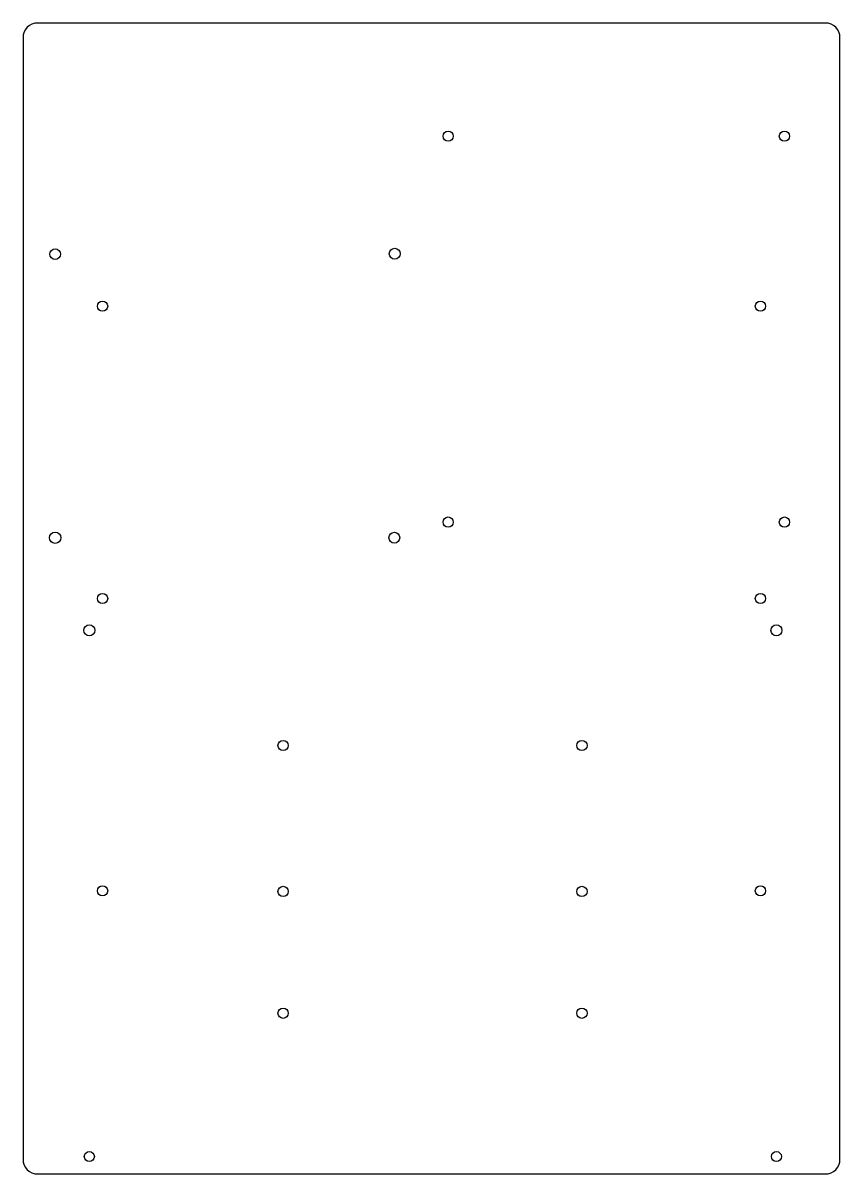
# Model space of a CAD drawing. Header units: millimetres. Extents: x 589 to 1287, y 302 to 1286.
import ezdxf

# ---------------------------------------------------------------- set-up
doc = ezdxf.new("R2010")
doc.units = ezdxf.units.MM
doc.header["$LTSCALE"] = 5

msp = doc.modelspace()

# ---------------------------------------------------------------- linework, layer by layer
at = {"color": 7, "linetype": 'Continuous', "lineweight": 25}
for p, q in [((1274.54, 1285.81), (601.04, 1285.81)), ((588.54, 1273.31), (588.54, 314.06)), ((1287.04, 314.06), (1287.04, 1273.31)), ((601.04, 301.56), (1274.54, 301.56))]:
    msp.add_line(p, q, dxfattribs=at)
for centre, radius in [((952.07, 1189.04), 4.38), ((1239.57, 1189.04), 4.38), ((616.02, 1088.15), 4.59), ((906.36, 1088.48), 4.65), ((656.54, 1043.68), 4.38), ((1219.04, 1043.68), 4.38), ((952.07, 859.04), 4.38), ((1239.57, 859.04), 4.38), ((616.02, 845.65), 4.81), ((906.02, 845.65), 4.62), ((656.54, 793.68), 4.38), ((1219.04, 793.68), 4.38), ((645.24, 766.46), 4.68), ((1232.74, 766.46), 4.71), ((810.89, 667.94), 4.38), ((1066.43, 667.94), 4.38), ((656.54, 543.68), 4.38), ((810.89, 543.2), 4.38), ((1066.43, 543.2), 4.38), ((1219.04, 543.68), 4.38), ((810.89, 439.04), 4.38), ((1066.43, 439.04), 4.38), ((645.24, 316.46), 4.29), ((1232.74, 316.46), 4.25)]:
    msp.add_circle(centre, radius, dxfattribs=at)
for centre, start, end in [((601.04, 1273.31), 90, 180), ((1274.54, 1273.31), 0, 90), ((601.04, 314.06), 180, 270), ((1274.54, 314.06), 270, 0)]:
    msp.add_arc(centre, 12.5, start, end, dxfattribs=at)

doc.saveas('drawing.dxf')
